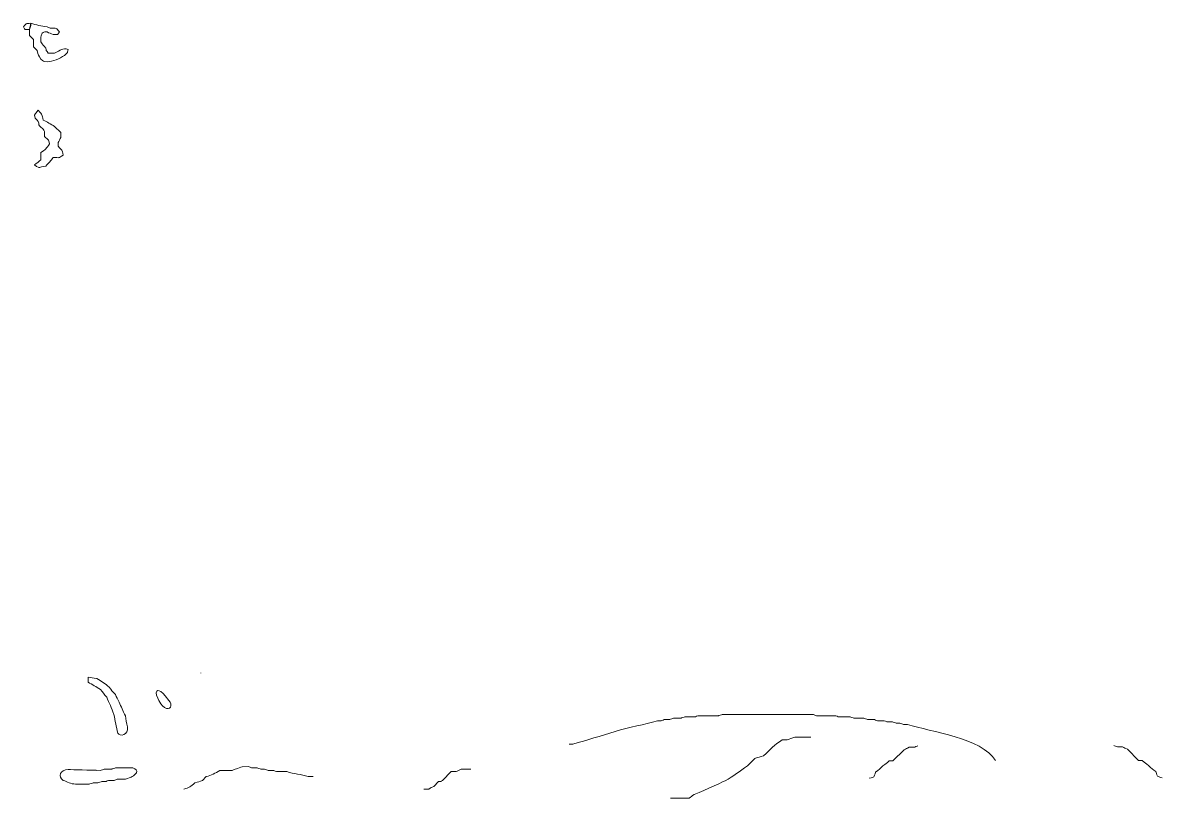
# Model space of a CAD drawing. Header units: millimetres. Extents: x -6423 to -1759, y 6 to 2012.
# Drawn here: x -2106.4 to -1969, y 1135.5 to 1229.1 of the extents above; entities that cross this region are included whole.
import ezdxf

# ---------------------------------------------------------------- set-up
doc = ezdxf.new("R2010")
doc.units = ezdxf.units.MM
doc.header["$MEASUREMENT"] = 0
doc.layers.add('layer 1', color=7, linetype='Continuous')

msp = doc.modelspace()

# ---------------------------------------------------------------- linework, layer by layer
at = {"layer": 'layer 1', "color": 177, "lineweight": 9}
for points, knots in [([(-2105.4615, 1228.9965), (-2105.4615, 1228.9965), (-2105.6113, 1228.2471), (-2105.6113, 1228.2471), (-2105.6113, 1228.2471), (-2106.4349, 1228.2649), (-2106.0033, 1228.1307), (-2106.3608, 1228.5468), (-2106.3608, 1228.5468), (-2105.9704, 1229.0505), (-2106.1331, 1228.9452), (-2105.4615, 1228.9965)], [0, 0, 0, 0, 0.25, 0.25, 0.25, 0.25, 0.5, 0.5, 0.5, 0.5, 1, 1, 1, 1]), ([(-2103.5122, 1227.947), (-2103.2146, 1227.8057), (-2103.0802, 1227.7526), (-2102.7627, 1227.6475), (-2102.7627, 1227.6475), (-2101.939, 1227.6651), (-2102.3703, 1227.531), (-2102.0132, 1227.947), (-2102.0132, 1227.947), (-2102.4421, 1228.5007), (-2102.3183, 1228.3806), (-2103.0624, 1228.397), (-2103.0624, 1228.397), (-2103.0715, 1228.4012), (-2103.4872, 1228.5378), (-2103.5122, 1228.5468), (-2103.5122, 1228.5468), (-2104.1709, 1228.6713), (-2104.8354, 1228.7937), (-2105.4615, 1228.9965), (-2105.4615, 1228.9965), (-2105.5001, 1228.5031), (-2105.4584, 1228.7083), (-2105.6113, 1228.2471), (-2105.6113, 1228.2471), (-2105.6113, 1228.2471), (-2105.6113, 1227.4974), (-2105.6113, 1227.4974), (-2105.6113, 1227.4974), (-2105.6113, 1227.4974), (-2105.1615, 1227.0474), (-2105.1615, 1227.0474), (-2105.1615, 1227.0474), (-2105.1615, 1227.0474), (-2105.1615, 1226.1479), (-2105.1615, 1226.1479), (-2105.1615, 1226.1479), (-2105.1615, 1226.1479), (-2104.7117, 1225.6981), (-2104.7117, 1225.6981), (-2104.7117, 1225.6981), (-2104.5907, 1225.1242), (-2104.5554, 1225.1389), (-2104.2619, 1224.6489), (-2104.2619, 1224.6489), (-2103.9241, 1224.4496), (-2103.9418, 1224.3489), (-2103.5122, 1224.3489), (-2103.5122, 1224.3489), (-2102.8478, 1224.3489), (-2101.9578, 1224.7728), (-2101.4133, 1225.0987), (-2101.4133, 1225.0987), (-2100.9067, 1225.6483), (-2101.131, 1225.2657), (-2100.9635, 1225.8481), (-2100.9635, 1225.8481), (-2101.6725, 1226.0691), (-2101.8518, 1225.7038), (-2102.6126, 1225.3985), (-2102.6126, 1225.3985), (-2102.6126, 1225.3985), (-2103.3625, 1225.3984), (-2103.3625, 1225.3984), (-2103.3625, 1225.3984), (-2103.8168, 1226.0228), (-2103.5359, 1225.3961), (-2103.6621, 1225.9982), (-2103.6621, 1225.9982), (-2103.9864, 1226.3492), (-2104.0176, 1226.3824), (-2104.2619, 1226.7479), (-2104.2619, 1226.7479), (-2104.2619, 1227.3812), (-2104.3257, 1227.2468), (-2104.1121, 1227.7974), (-2104.1121, 1227.7974), (-2103.7887, 1227.9365), (-2104.0713, 1227.947), (-2103.5122, 1227.947)], [0, 0, 0, 0, 0.04761905, 0.04761905, 0.04761905, 0.04761905, 0.0952381, 0.0952381, 0.0952381, 0.0952381, 0.14285714, 0.14285714, 0.14285714, 0.14285714, 0.19047619, 0.19047619, 0.19047619, 0.19047619, 0.23809524, 0.23809524, 0.23809524, 0.23809524, 0.28571429, 0.28571429, 0.28571429, 0.28571429, 0.33333333, 0.33333333, 0.33333333, 0.33333333, 0.38095238, 0.38095238, 0.38095238, 0.38095238, 0.42857143, 0.42857143, 0.42857143, 0.42857143, 0.47619048, 0.47619048, 0.47619048, 0.47619048, 0.52380952, 0.52380952, 0.52380952, 0.52380952, 0.57142857, 0.57142857, 0.57142857, 0.57142857, 0.61904762, 0.61904762, 0.61904762, 0.61904762, 0.66666667, 0.66666667, 0.66666667, 0.66666667, 0.71428571, 0.71428571, 0.71428571, 0.71428571, 0.76190476, 0.76190476, 0.76190476, 0.76190476, 0.80952381, 0.80952381, 0.80952381, 0.80952381, 0.85714286, 0.85714286, 0.85714286, 0.85714286, 0.9047619, 0.9047619, 0.9047619, 0.9047619, 1, 1, 1, 1]), ([(-2102.1629, 1214.1539), (-2102.1629, 1214.1539), (-2102.1629, 1214.6036), (-2102.1629, 1214.6036), (-2102.1629, 1214.6036), (-2102.1083, 1214.6996), (-2101.9178, 1215.0995), (-2101.8631, 1215.2035), (-2101.8631, 1215.2035), (-2101.8631, 1215.2035), (-2101.8631, 1215.8032), (-2101.8631, 1215.8032), (-2101.8631, 1215.8032), (-2101.8631, 1215.8032), (-2102.6126, 1216.5527), (-2102.6126, 1216.5527), (-2102.6126, 1216.5527), (-2103.0805, 1216.8331), (-2103.4628, 1217.0912), (-2103.962, 1217.3023), (-2103.962, 1217.3023), (-2104.2168, 1218.0882), (-2103.9485, 1217.8217), (-2104.5618, 1218.5017), (-2104.5618, 1218.5017), (-2104.9131, 1218.1503), (-2104.8024, 1218.2488), (-2105.0118, 1217.9022), (-2105.0118, 1217.9022), (-2104.8476, 1217.2983), (-2105.0549, 1217.6997), (-2104.5618, 1217.1525), (-2104.5618, 1217.1525), (-2104.5618, 1217.1525), (-2104.5155, 1216.9341), (-2104.5155, 1216.9341), (-2104.5155, 1216.9341), (-2104.473, 1216.3804), (-2103.982, 1216.4437), (-2103.8122, 1215.9529), (-2103.8122, 1215.9529), (-2103.8122, 1215.9529), (-2103.8122, 1215.3532), (-2103.8122, 1215.3532), (-2103.8122, 1215.3532), (-2103.2905, 1214.8203), (-2103.3969, 1215.0949), (-2103.2124, 1214.4538), (-2103.2124, 1214.4538), (-2103.5918, 1213.8335), (-2103.6772, 1213.7996), (-2104.2619, 1213.4044), (-2104.2619, 1213.4044), (-2104.2619, 1213.4044), (-2104.2619, 1212.505), (-2104.2619, 1212.505), (-2104.2619, 1212.505), (-2104.5398, 1212.2807), (-2104.7344, 1212.13), (-2105.0115, 1211.9049), (-2105.0115, 1211.9049), (-2104.2159, 1211.3382), (-2104.6228, 1211.6815), (-2103.6621, 1211.755), (-2103.6621, 1211.755), (-2103.2616, 1212.1645), (-2103.098, 1212.3914), (-2102.7627, 1212.8047), (-2102.7627, 1212.8047), (-2101.9378, 1212.8047), (-2102.1888, 1212.6588), (-2101.5632, 1213.1045), (-2101.5632, 1213.1045), (-2101.7102, 1213.8024), (-2101.6647, 1213.6132), (-2102.1629, 1214.1539)], [0, 0, 0, 0, 0.05, 0.05, 0.05, 0.05, 0.1, 0.1, 0.1, 0.1, 0.15, 0.15, 0.15, 0.15, 0.2, 0.2, 0.2, 0.2, 0.25, 0.25, 0.25, 0.25, 0.3, 0.3, 0.3, 0.3, 0.35, 0.35, 0.35, 0.35, 0.4, 0.4, 0.4, 0.4, 0.45, 0.45, 0.45, 0.45, 0.5, 0.5, 0.5, 0.5, 0.55, 0.55, 0.55, 0.55, 0.6, 0.6, 0.6, 0.6, 0.65, 0.65, 0.65, 0.65, 0.7, 0.7, 0.7, 0.7, 0.75, 0.75, 0.75, 0.75, 0.8, 0.8, 0.8, 0.8, 0.85, 0.85, 0.85, 0.85, 0.9, 0.9, 0.9, 0.9, 1, 1, 1, 1]), ([(-2094.9664, 1143.389), (-2095.1977, 1144.1019), (-2095.2547, 1144.8855), (-2095.467, 1145.6377), (-2095.467, 1145.6377), (-2095.6992, 1146.4612), (-2096.0153, 1146.9868), (-2096.3158, 1147.7366), (-2096.3158, 1147.7366), (-2096.638, 1148.0857), (-2096.7806, 1148.2852), (-2097.0655, 1148.6364), (-2097.0655, 1148.6364), (-2097.5967, 1148.9837), (-2098.0383, 1149.2206), (-2098.5649, 1149.5358), (-2098.5649, 1149.5358), (-2098.5649, 1149.5358), (-2098.5646, 1150.1356), (-2098.5646, 1150.1356), (-2098.5646, 1150.1356), (-2098.1423, 1150.0556), (-2097.9825, 1149.9958), (-2097.5153, 1149.9857), (-2097.5153, 1149.9857), (-2096.9453, 1149.6126), (-2096.5424, 1149.4221), (-2096.0159, 1148.9362), (-2096.0159, 1148.9362), (-2095.7312, 1148.5147), (-2095.6521, 1148.4309), (-2095.2664, 1148.0366), (-2095.2664, 1148.0366), (-2095.1373, 1147.7312), (-2094.9735, 1147.4301), (-2094.8168, 1147.1368), (-2094.8168, 1147.1368), (-2094.5522, 1146.5686), (-2094.3801, 1146.0304), (-2094.0668, 1145.4879), (-2094.0668, 1145.4879), (-2094.0352, 1145.0738), (-2093.9059, 1144.5618), (-2093.8151, 1144.1454), (-2093.8151, 1144.1454), (-2093.5879, 1143.1021), (-2094.7908, 1142.9354), (-2094.9664, 1143.389)], [0, 0, 0, 0, 0.07692308, 0.07692308, 0.07692308, 0.07692308, 0.15384615, 0.15384615, 0.15384615, 0.15384615, 0.23076923, 0.23076923, 0.23076923, 0.23076923, 0.30769231, 0.30769231, 0.30769231, 0.30769231, 0.38461538, 0.38461538, 0.38461538, 0.38461538, 0.46153846, 0.46153846, 0.46153846, 0.46153846, 0.53846154, 0.53846154, 0.53846154, 0.53846154, 0.61538462, 0.61538462, 0.61538462, 0.61538462, 0.69230769, 0.69230769, 0.69230769, 0.69230769, 0.76923077, 0.76923077, 0.76923077, 0.76923077, 0.84615385, 0.84615385, 0.84615385, 0.84615385, 1, 1, 1, 1]), ([(-2089.584, 1146.6956), (-2089.888, 1147.0369), (-2089.9502, 1147.2073), (-2090.169, 1147.5868), (-2090.169, 1147.5868), (-2090.6709, 1148.7683), (-2089.9502, 1148.7904), (-2089.2692, 1147.8865), (-2089.2692, 1147.8865), (-2089.0444, 1147.6093), (-2088.8937, 1147.4146), (-2088.6696, 1147.137), (-2088.6696, 1147.137), (-2088.2931, 1146.4885), (-2088.9351, 1145.967), (-2089.584, 1146.6956)], [0, 0, 0, 0, 0.2, 0.2, 0.2, 0.2, 0.4, 0.4, 0.4, 0.4, 0.6, 0.6, 0.6, 0.6, 1, 1, 1, 1]), ([(-2040.5432, 1142.0394), (-2040.5432, 1142.0394), (-2040.0934, 1142.0397), (-2040.0934, 1142.0397), (-2040.0934, 1142.0397), (-2038.4127, 1142.5845), (-2036.6959, 1143.0193), (-2034.9961, 1143.589), (-2034.9961, 1143.589), (-2033.2984, 1144.1575), (-2031.478, 1144.376), (-2029.8985, 1144.8879), (-2029.8985, 1144.8879), (-2029.8985, 1144.8879), (-2029.4486, 1144.8882), (-2029.4486, 1144.8882), (-2029.4486, 1144.8882), (-2029.4396, 1144.8923), (-2029.0241, 1145.0289), (-2028.9989, 1145.0381), (-2028.9989, 1145.0381), (-2028.9989, 1145.0381), (-2028.3991, 1145.0379), (-2028.3991, 1145.0379), (-2028.3991, 1145.0379), (-2028.3901, 1145.0422), (-2027.9747, 1145.1791), (-2027.9494, 1145.1881), (-2027.9494, 1145.1881), (-2027.9494, 1145.1881), (-2027.0498, 1145.188), (-2027.0498, 1145.188), (-2027.0498, 1145.188), (-2027.0408, 1145.1921), (-2026.6253, 1145.3289), (-2026.6, 1145.3379), (-2026.6, 1145.3379), (-2026.6, 1145.3379), (-2025.4007, 1145.3378), (-2025.4007, 1145.3378), (-2025.4007, 1145.3378), (-2025.3916, 1145.3422), (-2024.9763, 1145.4787), (-2024.9509, 1145.4879), (-2024.9509, 1145.4879), (-2024.9509, 1145.4879), (-2022.5523, 1145.4879), (-2022.5523, 1145.4879), (-2022.5523, 1145.4879), (-2022.543, 1145.492), (-2022.1274, 1145.6287), (-2022.1023, 1145.6378), (-2022.1023, 1145.6378), (-2022.1023, 1145.6378), (-2019.4037, 1145.6378), (-2019.4037, 1145.6378), (-2019.4037, 1145.6378), (-2019.4037, 1145.6378), (-2013.7065, 1145.6378), (-2013.7065, 1145.6378), (-2013.7065, 1145.6378), (-2013.7065, 1145.6378), (-2011.1577, 1145.6378), (-2011.1577, 1145.6378), (-2011.1577, 1145.6378), (-2011.1486, 1145.6337), (-2010.733, 1145.4968), (-2010.708, 1145.4879), (-2010.708, 1145.4879), (-2010.708, 1145.4879), (-2008.459, 1145.4879), (-2008.459, 1145.4879), (-2008.459, 1145.4879), (-2008.45, 1145.4838), (-2008.0343, 1145.3468), (-2008.0094, 1145.3379), (-2008.0094, 1145.3379), (-2008.0094, 1145.3379), (-2006.6599, 1145.3379), (-2006.6599, 1145.3379), (-2006.6599, 1145.3379), (-2006.6508, 1145.3337), (-2006.2354, 1145.197), (-2006.2102, 1145.188), (-2006.2102, 1145.188), (-2006.2102, 1145.188), (-2005.0106, 1145.1881), (-2005.0106, 1145.1881), (-2005.0106, 1145.1881), (-2005.0016, 1145.1837), (-2004.586, 1145.0472), (-2004.5609, 1145.0379), (-2004.5609, 1145.0379), (-2004.5609, 1145.0379), (-2003.8113, 1145.0381), (-2003.8113, 1145.0381), (-2003.8113, 1145.0381), (-2003.8023, 1145.0339), (-2003.3867, 1144.897), (-2003.3616, 1144.8879), (-2003.3616, 1144.8879), (-2003.3616, 1144.8879), (-2002.6119, 1144.8882), (-2002.6119, 1144.8882), (-2002.6119, 1144.8882), (-2002.6028, 1144.8841), (-2002.1872, 1144.7471), (-2002.1622, 1144.7384), (-2002.1622, 1144.7384), (-2002.1622, 1144.7384), (-2001.5624, 1144.7381), (-2001.5624, 1144.7381), (-2001.5624, 1144.7381), (-2001.5535, 1144.7341), (-2001.1378, 1144.5972), (-2001.1128, 1144.5883), (-2001.1128, 1144.5883), (-2001.1128, 1144.5883), (-2000.663, 1144.5882), (-2000.663, 1144.5882), (-2000.663, 1144.5882), (-2000.6539, 1144.584), (-2000.2382, 1144.4474), (-2000.213, 1144.4381), (-2000.213, 1144.4381), (-2000.213, 1144.4381), (-1999.7633, 1144.4383), (-1999.7633, 1144.4383), (-1999.7633, 1144.4383), (-1996.9105, 1143.5135), (-1990.8303, 1142.8268), (-1989.1188, 1140.0906)], [0, 0, 0, 0, 0.02941176, 0.02941176, 0.02941176, 0.02941176, 0.05882353, 0.05882353, 0.05882353, 0.05882353, 0.08823529, 0.08823529, 0.08823529, 0.08823529, 0.11764706, 0.11764706, 0.11764706, 0.11764706, 0.14705882, 0.14705882, 0.14705882, 0.14705882, 0.17647059, 0.17647059, 0.17647059, 0.17647059, 0.20588235, 0.20588235, 0.20588235, 0.20588235, 0.23529412, 0.23529412, 0.23529412, 0.23529412, 0.26470588, 0.26470588, 0.26470588, 0.26470588, 0.29411765, 0.29411765, 0.29411765, 0.29411765, 0.32352941, 0.32352941, 0.32352941, 0.32352941, 0.35294118, 0.35294118, 0.35294118, 0.35294118, 0.38235294, 0.38235294, 0.38235294, 0.38235294, 0.41176471, 0.41176471, 0.41176471, 0.41176471, 0.44117647, 0.44117647, 0.44117647, 0.44117647, 0.47058824, 0.47058824, 0.47058824, 0.47058824, 0.5, 0.5, 0.5, 0.5, 0.52941176, 0.52941176, 0.52941176, 0.52941176, 0.55882353, 0.55882353, 0.55882353, 0.55882353, 0.58823529, 0.58823529, 0.58823529, 0.58823529, 0.61764706, 0.61764706, 0.61764706, 0.61764706, 0.64705882, 0.64705882, 0.64705882, 0.64705882, 0.67647059, 0.67647059, 0.67647059, 0.67647059, 0.70588235, 0.70588235, 0.70588235, 0.70588235, 0.73529412, 0.73529412, 0.73529412, 0.73529412, 0.76470588, 0.76470588, 0.76470588, 0.76470588, 0.79411765, 0.79411765, 0.79411765, 0.79411765, 0.82352941, 0.82352941, 0.82352941, 0.82352941, 0.85294118, 0.85294118, 0.85294118, 0.85294118, 0.88235294, 0.88235294, 0.88235294, 0.88235294, 0.91176471, 0.91176471, 0.91176471, 0.91176471, 0.94117647, 0.94117647, 0.94117647, 0.94117647, 1, 1, 1, 1]), ([(-2011.3976, 1142.8831), (-2011.3976, 1142.8831), (-2013.3466, 1142.8832), (-2013.3466, 1142.8832), (-2013.3466, 1142.8832), (-2013.6468, 1142.7792), (-2013.9458, 1142.6871), (-2014.2462, 1142.5831), (-2014.2462, 1142.5831), (-2014.2462, 1142.5831), (-2014.8458, 1142.5833), (-2014.8458, 1142.5833), (-2014.8458, 1142.5833), (-2015.8554, 1141.9372), (-2016.2389, 1141.49), (-2017.0947, 1140.6341), (-2017.0947, 1140.6341), (-2017.5198, 1140.554), (-2017.7502, 1140.4705), (-2018.144, 1140.3342), (-2018.144, 1140.3342), (-2018.144, 1140.3342), (-2019.0438, 1139.4348), (-2019.0438, 1139.4348), (-2019.0438, 1139.4348), (-2020.0558, 1138.7508), (-2020.6467, 1138.2218), (-2021.7425, 1137.6355), (-2021.7425, 1137.6355), (-2022.2558, 1137.3968), (-2025.1946, 1136.0486), (-2025.4907, 1135.9866), (-2025.4907, 1135.9866), (-2025.7601, 1135.7733), (-2025.8161, 1135.7201), (-2026.0901, 1135.5366), (-2026.0901, 1135.5366), (-2026.0901, 1135.5366), (-2028.3392, 1135.5368), (-2028.3392, 1135.5368)], [0, 0, 0, 0, 0.09090909, 0.09090909, 0.09090909, 0.09090909, 0.18181818, 0.18181818, 0.18181818, 0.18181818, 0.27272727, 0.27272727, 0.27272727, 0.27272727, 0.36363636, 0.36363636, 0.36363636, 0.36363636, 0.45454545, 0.45454545, 0.45454545, 0.45454545, 0.54545455, 0.54545455, 0.54545455, 0.54545455, 0.63636364, 0.63636364, 0.63636364, 0.63636364, 0.72727273, 0.72727273, 0.72727273, 0.72727273, 0.81818182, 0.81818182, 0.81818182, 0.81818182, 1, 1, 1, 1]), ([(-1974.8756, 1141.8895), (-1974.8625, 1141.8839), (-1974.4389, 1141.7455), (-1974.4257, 1141.7395), (-1974.4257, 1141.7395), (-1974.4257, 1141.7395), (-1973.8262, 1141.7397), (-1973.8262, 1141.7397), (-1973.8262, 1141.7397), (-1973.5363, 1141.554), (-1973.5363, 1141.5668), (-1973.2264, 1141.4398), (-1973.2264, 1141.4398), (-1973.2264, 1141.4398), (-1971.877, 1140.0904), (-1971.877, 1140.0904), (-1971.877, 1140.0904), (-1971.877, 1140.0904), (-1971.4273, 1140.0906), (-1971.4273, 1140.0906), (-1971.4273, 1140.0906), (-1971.075, 1139.7657), (-1971.0412, 1139.7364), (-1970.6777, 1139.4906), (-1970.6777, 1139.4906), (-1970.2831, 1139.1052), (-1970.1994, 1139.0258), (-1969.7781, 1138.7412), (-1969.7781, 1138.7412), (-1969.5837, 1138.0655), (-1969.7041, 1138.1859), (-1969.0284, 1137.9915)], [0, 0, 0, 0, 0.11111111, 0.11111111, 0.11111111, 0.11111111, 0.22222222, 0.22222222, 0.22222222, 0.22222222, 0.33333333, 0.33333333, 0.33333333, 0.33333333, 0.44444444, 0.44444444, 0.44444444, 0.44444444, 0.55555556, 0.55555556, 0.55555556, 0.55555556, 0.66666667, 0.66666667, 0.66666667, 0.66666667, 0.77777778, 0.77777778, 0.77777778, 0.77777778, 1, 1, 1, 1]), ([(-1998.5039, 1141.8336), (-1998.5168, 1141.8279), (-1998.9406, 1141.6896), (-1998.9538, 1141.6835), (-1998.9538, 1141.6835), (-1998.9538, 1141.6835), (-1999.5533, 1141.6837), (-1999.5533, 1141.6837), (-1999.5533, 1141.6837), (-1999.8432, 1141.4981), (-1999.8432, 1141.5109), (-2000.1531, 1141.3836), (-2000.1531, 1141.3836), (-2000.1531, 1141.3836), (-2001.5024, 1140.0344), (-2001.5024, 1140.0344), (-2001.5024, 1140.0344), (-2001.5024, 1140.0344), (-2001.9522, 1140.0346), (-2001.9522, 1140.0346), (-2001.9522, 1140.0346), (-2002.3044, 1139.7098), (-2002.3382, 1139.6802), (-2002.7017, 1139.4347), (-2002.7017, 1139.4347), (-2003.0963, 1139.0491), (-2003.1801, 1138.9698), (-2003.6013, 1138.6853), (-2003.6013, 1138.6853), (-2003.7957, 1138.0095), (-2003.6753, 1138.13), (-2004.351, 1137.9354)], [0, 0, 0, 0, 0.11111111, 0.11111111, 0.11111111, 0.11111111, 0.22222222, 0.22222222, 0.22222222, 0.22222222, 0.33333333, 0.33333333, 0.33333333, 0.33333333, 0.44444444, 0.44444444, 0.44444444, 0.44444444, 0.55555556, 0.55555556, 0.55555556, 0.55555556, 0.66666667, 0.66666667, 0.66666667, 0.66666667, 0.77777778, 0.77777778, 0.77777778, 0.77777778, 1, 1, 1, 1]), ([(-2101.5632, 1137.6917), (-2102.2382, 1138.1247), (-2101.9423, 1138.9834), (-2100.9488, 1138.9834), (-2100.9488, 1138.9834), (-2100.5212, 1138.9834), (-2097.9842, 1138.9012), (-2097.5812, 1138.9095), (-2097.5812, 1138.9095), (-2097.5812, 1138.9095), (-2097.5153, 1138.8913), (-2097.5153, 1138.8913), (-2097.5153, 1138.8913), (-2097.5153, 1138.8913), (-2097.5812, 1138.9095), (-2097.5812, 1138.9095), (-2097.5812, 1138.9095), (-2097.5812, 1138.9095), (-2097.0655, 1138.891), (-2097.0655, 1138.891), (-2097.0655, 1138.891), (-2097.0403, 1138.9003), (-2096.6247, 1139.0367), (-2096.6157, 1139.0408), (-2096.6157, 1139.0408), (-2096.6157, 1139.0408), (-2095.7161, 1139.0408), (-2095.7161, 1139.0408), (-2095.7161, 1139.0408), (-2095.691, 1139.05), (-2095.2754, 1139.1868), (-2095.2664, 1139.1908), (-2095.2664, 1139.1908), (-2094.5667, 1139.1908), (-2093.867, 1139.1909), (-2093.1673, 1139.1909), (-2093.1673, 1139.1909), (-2092.7926, 1138.9972), (-2092.5879, 1138.9304), (-2092.7175, 1138.591), (-2092.7175, 1138.591), (-2093.3802, 1137.9795), (-2093.2992, 1138.1071), (-2094.0668, 1137.8415), (-2094.0668, 1137.8415), (-2094.3666, 1137.8415), (-2094.6666, 1137.8416), (-2094.9664, 1137.8416), (-2094.9664, 1137.8416), (-2094.9916, 1137.8326), (-2095.4071, 1137.6957), (-2095.4162, 1137.6915), (-2095.4162, 1137.6915), (-2095.4162, 1137.6915), (-2096.0159, 1137.6917), (-2096.0159, 1137.6917), (-2096.0159, 1137.6917), (-2096.0411, 1137.6824), (-2096.4567, 1137.5459), (-2096.4657, 1137.5416), (-2096.4657, 1137.5416), (-2096.4657, 1137.5416), (-2096.9155, 1137.5416), (-2096.9155, 1137.5416), (-2096.9155, 1137.5416), (-2096.9407, 1137.5326), (-2097.3563, 1137.3958), (-2097.3653, 1137.3919), (-2097.3653, 1137.3919), (-2097.3653, 1137.3919), (-2097.9651, 1137.3917), (-2097.9651, 1137.3917), (-2097.9651, 1137.3917), (-2097.9902, 1137.3829), (-2098.4057, 1137.246), (-2098.4148, 1137.2417), (-2098.4148, 1137.2417), (-2098.4148, 1137.2417), (-2099.3144, 1137.2417), (-2099.3144, 1137.2417), (-2099.3144, 1137.2417), (-2099.3144, 1137.2417), (-2100.064, 1137.2419), (-2100.064, 1137.2419), (-2100.064, 1137.2419), (-2100.6382, 1137.2417), (-2101.0729, 1137.495), (-2101.5632, 1137.6917)], [0, 0, 0, 0, 0.04347826, 0.04347826, 0.04347826, 0.04347826, 0.08695652, 0.08695652, 0.08695652, 0.08695652, 0.13043478, 0.13043478, 0.13043478, 0.13043478, 0.17391304, 0.17391304, 0.17391304, 0.17391304, 0.2173913, 0.2173913, 0.2173913, 0.2173913, 0.26086957, 0.26086957, 0.26086957, 0.26086957, 0.30434783, 0.30434783, 0.30434783, 0.30434783, 0.34782609, 0.34782609, 0.34782609, 0.34782609, 0.39130435, 0.39130435, 0.39130435, 0.39130435, 0.43478261, 0.43478261, 0.43478261, 0.43478261, 0.47826087, 0.47826087, 0.47826087, 0.47826087, 0.52173913, 0.52173913, 0.52173913, 0.52173913, 0.56521739, 0.56521739, 0.56521739, 0.56521739, 0.60869565, 0.60869565, 0.60869565, 0.60869565, 0.65217391, 0.65217391, 0.65217391, 0.65217391, 0.69565217, 0.69565217, 0.69565217, 0.69565217, 0.73913043, 0.73913043, 0.73913043, 0.73913043, 0.7826087, 0.7826087, 0.7826087, 0.7826087, 0.82608696, 0.82608696, 0.82608696, 0.82608696, 0.86956522, 0.86956522, 0.86956522, 0.86956522, 0.91304348, 0.91304348, 0.91304348, 0.91304348, 1, 1, 1, 1]), ([(-2087.0205, 1136.6422), (-2086.3397, 1136.7858), (-2086.2184, 1136.9478), (-2085.671, 1137.3917), (-2085.671, 1137.3917), (-2085.2233, 1137.4861), (-2085.1811, 1137.5275), (-2084.7714, 1137.6917), (-2084.7714, 1137.6917), (-2084.7714, 1137.6917), (-2084.3217, 1138.1413), (-2084.3217, 1138.1413), (-2084.3217, 1138.1413), (-2083.6905, 1138.2743), (-2083.2203, 1138.5629), (-2082.6725, 1138.891), (-2082.6725, 1138.891), (-2082.6725, 1138.891), (-2081.1733, 1138.891), (-2081.1733, 1138.891), (-2081.1733, 1138.891), (-2081.0437, 1138.936), (-2079.9757, 1139.3409), (-2079.974, 1139.3409), (-2079.974, 1139.3409), (-2079.974, 1139.3409), (-2079.2241, 1139.341), (-2079.2241, 1139.341), (-2079.2241, 1139.341), (-2079.2151, 1139.3366), (-2078.7995, 1139.1998), (-2078.7744, 1139.1908), (-2078.7744, 1139.1908), (-2078.7744, 1139.1908), (-2078.1747, 1139.1909), (-2078.1747, 1139.1909), (-2078.1747, 1139.1909), (-2078.1656, 1139.1869), (-2077.75, 1139.0499), (-2077.725, 1139.041), (-2077.725, 1139.041), (-2077.725, 1139.041), (-2077.2753, 1139.0408), (-2077.2753, 1139.0408), (-2077.2753, 1139.0408), (-2077.2661, 1139.0367), (-2076.8504, 1138.9003), (-2076.8257, 1138.891), (-2076.8257, 1138.891), (-2076.8257, 1138.891), (-2076.2256, 1138.8913), (-2076.2256, 1138.8913), (-2076.2256, 1138.8913), (-2076.2166, 1138.8868), (-2075.8013, 1138.7502), (-2075.7759, 1138.7411), (-2075.7759, 1138.7411), (-2075.7759, 1138.7411), (-2074.5766, 1138.7411), (-2074.5766, 1138.7411), (-2074.5766, 1138.7411), (-2073.7827, 1138.4837), (-2072.8216, 1138.3988), (-2072.0277, 1138.1414), (-2072.0277, 1138.1414), (-2072.0277, 1138.1414), (-2071.4282, 1138.1413), (-2071.4282, 1138.1413)], [0, 0, 0, 0, 0.05555556, 0.05555556, 0.05555556, 0.05555556, 0.11111111, 0.11111111, 0.11111111, 0.11111111, 0.16666667, 0.16666667, 0.16666667, 0.16666667, 0.22222222, 0.22222222, 0.22222222, 0.22222222, 0.27777778, 0.27777778, 0.27777778, 0.27777778, 0.33333333, 0.33333333, 0.33333333, 0.33333333, 0.38888889, 0.38888889, 0.38888889, 0.38888889, 0.44444444, 0.44444444, 0.44444444, 0.44444444, 0.5, 0.5, 0.5, 0.5, 0.55555556, 0.55555556, 0.55555556, 0.55555556, 0.61111111, 0.61111111, 0.61111111, 0.61111111, 0.66666667, 0.66666667, 0.66666667, 0.66666667, 0.72222222, 0.72222222, 0.72222222, 0.72222222, 0.77777778, 0.77777778, 0.77777778, 0.77777778, 0.83333333, 0.83333333, 0.83333333, 0.83333333, 0.88888889, 0.88888889, 0.88888889, 0.88888889, 1, 1, 1, 1]), ([(-2058.0846, 1136.6423), (-2058.0846, 1136.6423), (-2057.485, 1136.6422), (-2057.485, 1136.6422), (-2057.485, 1136.6422), (-2057.1949, 1136.8277), (-2057.1949, 1136.8149), (-2056.8852, 1136.9421), (-2056.8852, 1136.9421), (-2056.8852, 1136.9421), (-2056.2854, 1137.5419), (-2056.2854, 1137.5419), (-2056.2854, 1137.5419), (-2055.688, 1137.5416), (-2056.2424, 1137.5165), (-2055.8357, 1137.6915), (-2055.8357, 1137.6915), (-2055.8357, 1137.6915), (-2054.7863, 1138.7411), (-2054.7863, 1138.7411), (-2054.7863, 1138.7411), (-2054.7863, 1138.7411), (-2054.1865, 1138.7412), (-2054.1865, 1138.7412), (-2054.1865, 1138.7412), (-2054.0908, 1138.7955), (-2053.6909, 1138.9864), (-2053.5868, 1139.0408), (-2053.5868, 1139.0408), (-2053.5868, 1139.0408), (-2052.3874, 1139.041), (-2052.3874, 1139.041)], [0, 0, 0, 0, 0.11111111, 0.11111111, 0.11111111, 0.11111111, 0.22222222, 0.22222222, 0.22222222, 0.22222222, 0.33333333, 0.33333333, 0.33333333, 0.33333333, 0.44444444, 0.44444444, 0.44444444, 0.44444444, 0.55555556, 0.55555556, 0.55555556, 0.55555556, 0.66666667, 0.66666667, 0.66666667, 0.66666667, 0.77777778, 0.77777778, 0.77777778, 0.77777778, 1, 1, 1, 1])]:
    msp.add_open_spline(points, degree=3, knots=knots, dxfattribs=at)
msp.add_open_spline([(-2084.9555, 1150.6568), (-2085.0015, 1150.5488), (-2084.972, 1150.6166), (-2084.9555, 1150.6568)], degree=3, dxfattribs=at)

doc.saveas('drawing.dxf')
